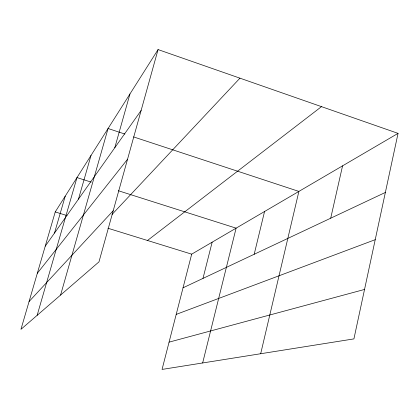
<?xml version="1.0" encoding="UTF-8"?>
<svg xmlns="http://www.w3.org/2000/svg" width="419" height="419" viewBox="0 0 419 419"><rect width="100%" height="100%" fill="white"/><g stroke="black" fill="none" stroke-linecap="round" stroke-linejoin="round"><path stroke-width="0.63" d="M398.05 133.373L353.919 338.898L162.059 369.422L191.687 254.16L398.05 133.373L158.068 49.578L55.235 211.925L20.95 329.339L98.978 261.865L158.068 49.578M330.711 218.199L342.564 165.851M260.681 353.736L298.888 191.415L133.556 136.903M254.192 254.265L264.557 211.506M202.655 362.964L236.107 228.161L118.31 190.724M202.985 278.405L212.145 242.187M114.78 147.755L129.958 93.956M60.587 295.065L108.076 128.502L124.857 134.038M78.453 199.166L91.023 155.433M54.491 233.074L65.228 196.155M37.144 315.334L76.981 177.593L91.169 182.103M45.236 246.178L141.119 110.475M37.322 273.267L127.549 159.23M29.068 301.539L113.224 210.689M112.056 214.449L239.951 78.17M147.493 240.48L321.499 106.641M183.04 287.801L385.365 192.441M176.2 314.397L375.225 239.668M169.067 342.15L364.535 289.45M55.235 211.925L67.014 215.57M107.908 228.229L191.687 254.16"/></g></svg>
